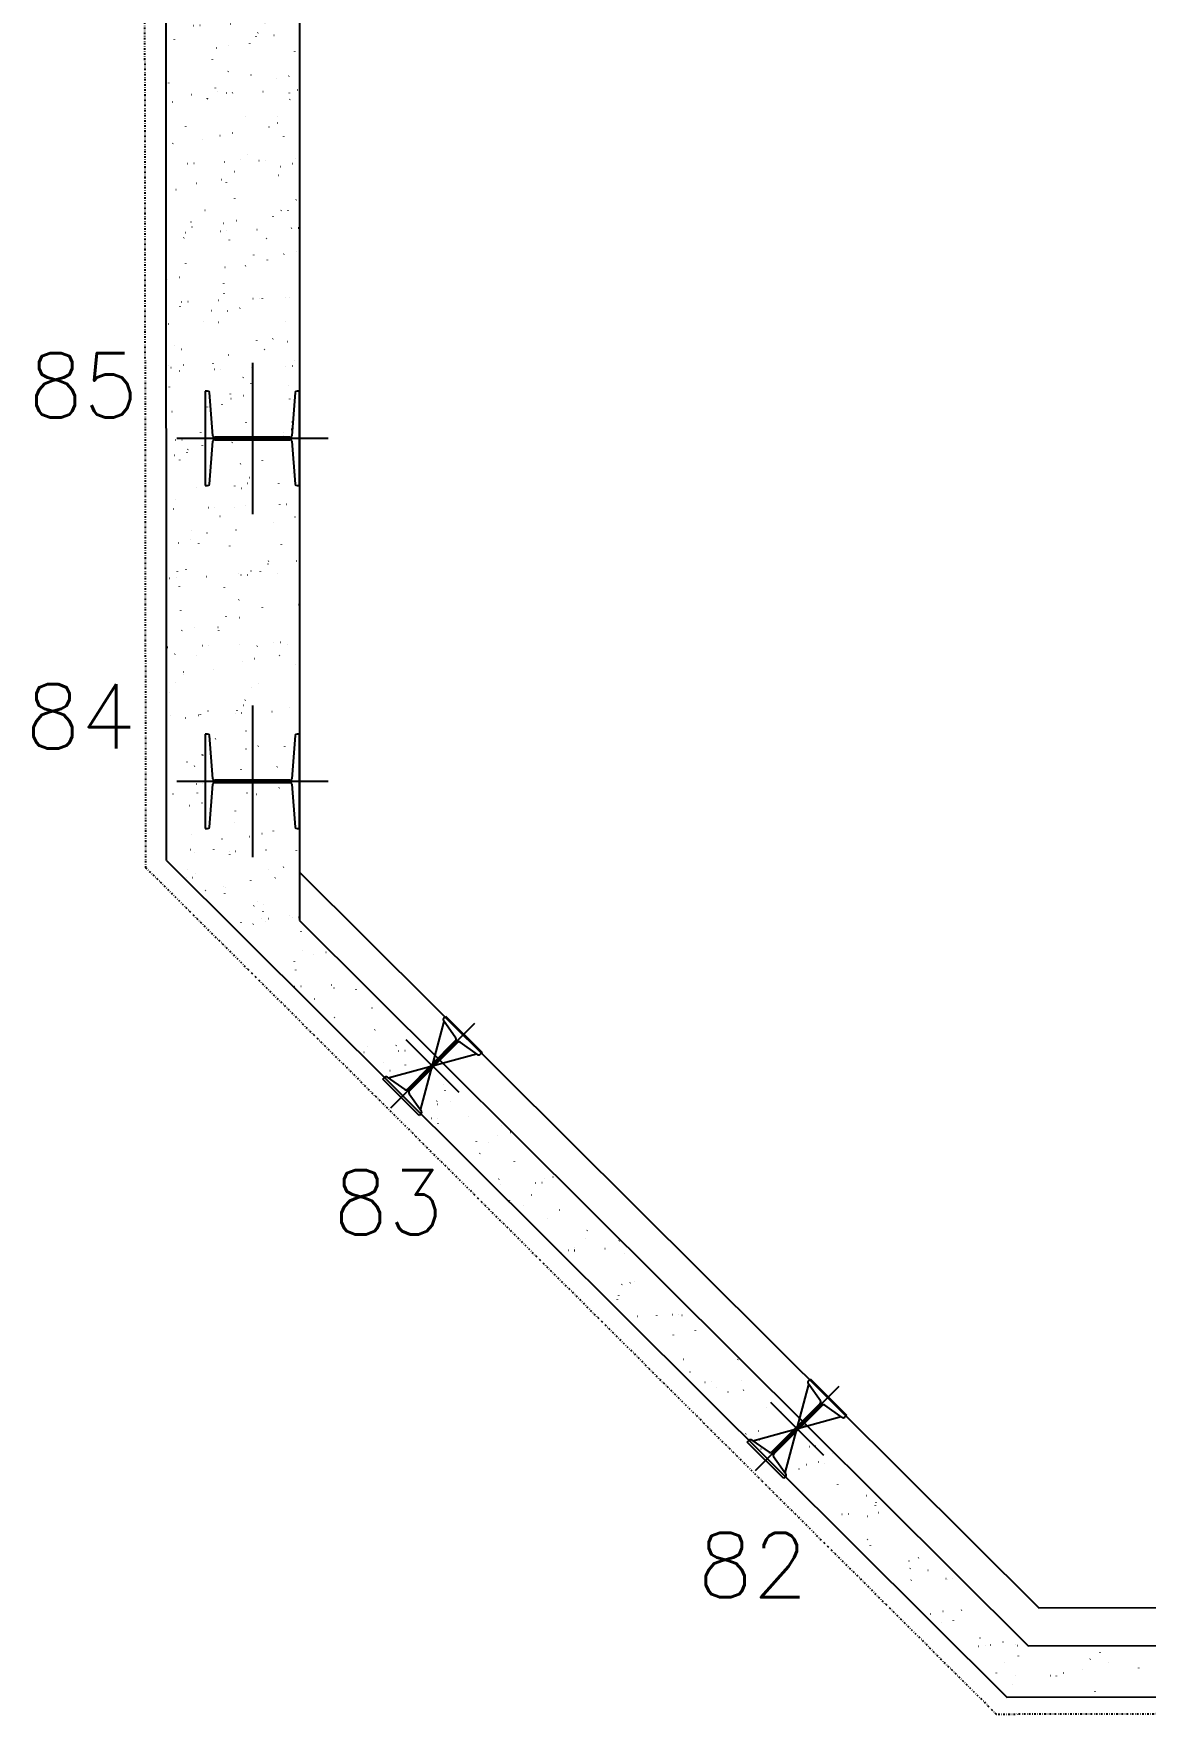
# Model space of a CAD drawing. Extents: x -40810 to 33675, y -2018 to 21213.
# Drawn here: x 23416.8 to 23741.1, y -351.4 to 138.6 of the extents above; entities that cross this region are included whole.
import ezdxf

# ---------------------------------------------------------------- set-up
doc = ezdxf.new("R2010")
doc.units = 0
doc.linetypes.add('ESTILO_TQS_0003', pattern=[1.5, 0.5, -0.4, 0.1, -0.5])
doc.layers.get('0').update_dxf_attribs({"color": 1, "lineweight": 9})
for name, color, linetype in [('19', 5, 'Continuous'), ('24', 5, 'ESTILO_TQS_0003'), ('49', 20, 'Continuous'), ('51', 6, 'Continuous'), ('52', 21, 'Continuous')]:
    doc.layers.add(name, color=color, linetype=linetype)
doc.styles.get("Standard").update_dxf_attribs({"font": 'romans.shx', "width": 0.8})

# ---------------------------------------------------------------- blocks, each defined once
blk = doc.blocks.new('_H9EFD498501-001')
for p, q in [((463.800573, 191.457321), (463.810363, 191.53168)), ((458.52946, 186.433261), (458.575117, 186.492763)), ((460.926458, 189.55709), (460.972115, 189.616592)), ((466.197815, 188.510539), (466.271038, 188.526772)), ((475.063887, 186.971285), (475.073677, 187.045643)), ((438.19396, 182.302233), (438.19396, 182.302233)), ((438.19396, 182.302233), (438.19396, 182.302233)), ((438.19396, 182.302233), (438.19396, 182.302233)), ((449.356709, 184.776955), (449.429931, 184.793188)), ((451.049261, 184.640886), (451.05905, 184.715244)), ((453.017819, 185.588604), (453.091041, 185.604837)), ((438.38323, 178.472229), (438.38323, 178.472229)), ((438.38323, 178.472229), (438.38323, 178.472229)), ((450.240946, 178.501127), (450.240946, 178.501127)), ((452.447045, 178.506504), (452.447045, 178.506504)), ((452.447045, 178.506504), (452.447045, 178.506504)), ((462.098663, 178.530026), (462.098663, 178.530026)), ((462.098663, 178.530026), (462.098663, 178.530026)), ((462.098663, 178.530026), (462.098663, 178.530026)), ((462.312575, 180.15485), (462.322364, 180.229208)), ((473.956379, 178.558925), (473.956379, 178.558925)), ((473.956379, 178.558925), (473.956379, 178.558925)), ((473.956379, 178.558925), (473.956379, 178.558925)), ((476.759756, 178.565757), (476.759756, 178.565757))]:
    blk.add_line(p, q)
blk = doc.blocks.new('_H9EFD498501-000')
for p, q in [((197.112982, 416.748949), (197.112982, 416.748949)), ((197.190709, 417.339344), (197.200499, 417.413702)), ((198.965009, 417.424696), (199.010666, 417.484197)), ((197.869192, 415.9966), (197.869192, 415.9966)), ((200.648124, 413.231859), (200.648124, 413.231859)), ((202.822831, 413.71398), (202.896053, 413.730213)), ((208.454023, 412.853307), (208.463813, 412.927666)), ((216.941945, 409.227005), (216.987602, 409.286507)), ((219.614548, 407.586508), (219.624337, 407.660867)), ((207.594078, 406.321372), (207.594078, 406.321372)), ((207.594078, 406.321372), (207.594078, 406.321372)), ((207.594078, 406.321372), (207.594078, 406.321372)), ((208.954797, 404.9676), (208.954797, 404.9676)), ((208.954797, 404.9676), (208.954797, 404.9676)), ((209.117901, 404.974721), (209.19283, 404.977993)), ((211.243783, 402.690302), (211.243783, 402.690302)), ((211.243783, 402.690302), (211.243783, 402.690302)), ((211.243783, 402.690302), (211.243783, 402.690302)), ((211.630745, 402.305316), (211.630745, 402.305316)), ((211.630745, 402.305316), (211.630745, 402.305316)), ((211.630745, 402.305316), (211.630745, 402.305316)), ((213.198062, 404.347882), (213.243719, 404.407384)), ((216.724825, 403.90542), (216.798047, 403.921653)), ((219.233264, 405.416368), (219.308193, 405.419639)), ((220.385935, 404.717068), (220.459157, 404.733301)), ((221.10648, 405.498154), (221.181409, 405.501425)), ((230.701651, 401.762022), (230.711441, 401.83638)), ((218.075173, 395.893794), (218.075173, 395.893794)), ((218.075173, 395.893794), (218.075173, 395.893794)), ((221.839443, 392.148745), (221.839443, 392.148745)), ((221.839443, 392.148745), (221.839443, 392.148745)), ((221.839443, 392.148745), (221.839443, 392.148745)), ((228.778, 393.026363), (228.823657, 393.085864)), ((231.174998, 396.150192), (231.220655, 396.209693)), ((234.287928, 394.908508), (234.36115, 394.924741)), ((237.949038, 395.720157), (238.02226, 395.73639)), ((225.392298, 388.614031), (225.392298, 388.614031)), ((225.392298, 388.614031), (225.392298, 388.614031)), ((229.213653, 390.45955), (229.223442, 390.533909)), ((228.312596, 385.708645), (228.312596, 385.708645)), ((228.312596, 385.708645), (228.312596, 385.708645)), ((228.312596, 385.708645), (228.312596, 385.708645)), ((228.556268, 385.466217), (228.556268, 385.466217)), ((228.556268, 385.466217), (228.556268, 385.466217)), ((228.556268, 385.466217), (228.556268, 385.466217)), ((228.775604, 385.72886), (228.850532, 385.732132)), ((230.648819, 385.810647), (230.723748, 385.813918)), ((239.490396, 386.196678), (239.565324, 386.19995)), ((240.374178, 385.192751), (240.383967, 385.26711)), ((246.754936, 384.828672), (246.800593, 384.888174)), ((232.435102, 381.607189), (232.435102, 381.607189)), ((232.435102, 381.607189), (232.435102, 381.607189)), ((234.643815, 382.096849), (234.717037, 382.113082)), ((251.461281, 379.368265), (251.471071, 379.442623)), ((239.037363, 375.03864), (239.037363, 375.03864)), ((239.037363, 375.03864), (239.037363, 375.03864)), ((239.153851, 374.922746), (239.153851, 374.922746)), ((240.499912, 376.676967), (240.545569, 376.736468)), ((252.206918, 373.099937), (252.280141, 373.11617)), ((243.030762, 371.065632), (243.030762, 371.065632)), ((243.030762, 371.065632), (243.030762, 371.065632)), ((249.973283, 368.065793), (249.983072, 368.140152)), ((258.476848, 368.479276), (258.522505, 368.538778)), ((247.670394, 366.44969), (247.670394, 366.44969)), ((247.670394, 366.44969), (247.670394, 366.44969)), ((249.032735, 366.509171), (249.107664, 366.512443)), ((249.518459, 364.611062), (249.518459, 364.611062)), ((249.518459, 364.611062), (249.518459, 364.611062)), ((249.518459, 364.611062), (249.518459, 364.611062)), ((254.732965, 363.600153), (254.778622, 363.659655)), ((259.148098, 366.950817), (259.223027, 366.954089)), ((261.021314, 367.032604), (261.096242, 367.035875)), ((261.133807, 362.798994), (261.143597, 362.873353)), ((269.770022, 364.103026), (269.843244, 364.119259)), ((252.915404, 361.231462), (252.915404, 361.231462)), ((252.915404, 361.231462), (252.915404, 361.231462)), ((252.915404, 361.231462), (252.915404, 361.231462)), ((253.626421, 360.524076), (253.626421, 360.524076)), ((256.590026, 361.181091), (256.663248, 361.197324)), ((259.999554, 354.183485), (259.999554, 354.183485)), ((259.999554, 354.183485), (259.999554, 354.183485)), ((272.220911, 356.974507), (272.2307, 357.048866)), ((272.709901, 355.402463), (272.755558, 355.461964)), ((264.22208, 349.982519), (264.22208, 349.982519)), ((264.22208, 349.982519), (264.22208, 349.982519)), ((264.22208, 349.982519), (264.22208, 349.982519)), ((270.312903, 352.278634), (270.35856, 352.338135)), ((270.49202, 351.372531), (270.565242, 351.388764)), ((274.15313, 352.18418), (274.226352, 352.200413)), ((266.676957, 347.540177), (266.676957, 347.540177)), ((266.676957, 347.540177), (266.676957, 347.540177)), ((267.028193, 347.190735), (267.028193, 347.190735)), ((267.028193, 347.190735), (267.028193, 347.190735)), ((267.028193, 347.190735), (267.028193, 347.190735)), ((268.690437, 347.26331), (268.765366, 347.266582)), ((270.480649, 343.755908), (270.480649, 343.755908)), ((270.480649, 343.755908), (270.480649, 343.755908)), ((270.480649, 343.755908), (270.480649, 343.755908)), ((270.563653, 347.345097), (270.638582, 347.348368)), ((270.732912, 345.672036), (270.742702, 345.746394)), ((279.40523, 347.731128), (279.480158, 347.7344)), ((289.024918, 345.038917), (289.070575, 345.098419)), ((291.716234, 343.187269), (291.789456, 343.203502)), ((274.81774, 339.440963), (274.81774, 339.440963)), ((274.81774, 339.440963), (274.81774, 339.440963)), ((274.81774, 339.440963), (274.81774, 339.440963)), ((281.893437, 340.405237), (281.903226, 340.479595)), ((285.281036, 340.159794), (285.326693, 340.219296)), ((288.055123, 342.37562), (288.128346, 342.391853)), ((280.43851, 333.848893), (280.43851, 333.848893)), ((280.43851, 333.848893), (280.43851, 333.848893)), ((280.961744, 333.32833), (280.961744, 333.32833)), ((280.961744, 333.32833), (280.961744, 333.32833)), ((282.884037, 337.035966), (282.929695, 337.095467)), ((292.98054, 334.58075), (292.99033, 334.655109)), ((285.413399, 328.899406), (285.413399, 328.899406)), ((285.413399, 328.899406), (285.413399, 328.899406)), ((288.41101, 329.563961), (288.484232, 329.580194)), ((299.062932, 328.485267), (299.137861, 328.488539)), ((300.936148, 328.567054), (301.011076, 328.570325)), ((301.596053, 329.796249), (301.64171, 329.855751)), ((304.243854, 330.094714), (304.253644, 330.169073)), ((286.385992, 327.93178), (286.385992, 327.93178)), ((286.385992, 327.93178), (286.385992, 327.93178)), ((288.947569, 328.043621), (289.022497, 328.046893)), ((297.85217, 324.917126), (297.897827, 324.976628)), ((291.44284, 322.900753), (291.44284, 322.900753)), ((291.44284, 322.900753), (291.44284, 322.900753)), ((291.44284, 322.900753), (291.44284, 322.900753)), ((291.492542, 323.278279), (291.502331, 323.352637)), ((294.200063, 320.157608), (294.200063, 320.157608)), ((294.200063, 320.157608), (294.200063, 320.157608)), ((295.455172, 321.793297), (295.500829, 321.852799)), ((305.974114, 320.567049), (306.047336, 320.583282)), ((296.009059, 318.35785), (296.009059, 318.35785)), ((296.009059, 318.35785), (296.009059, 318.35785)), ((302.653067, 318.01148), (302.662856, 318.085838)), ((314.167187, 314.553581), (314.212844, 314.613082)), ((301.923935, 312.473176), (301.923935, 312.473176)), ((301.923935, 312.473176), (301.923935, 312.473176)), ((308.605271, 308.79776), (308.6802, 308.801032)), ((310.423304, 309.674458), (310.468962, 309.733959)), ((310.478487, 308.879547), (310.553415, 308.882818)), ((313.74017, 312.186993), (313.74996, 312.261352)), ((319.320063, 309.265578), (319.394992, 309.26885)), ((323.537217, 311.570138), (323.61044, 311.586371)), ((305.74379, 308.672825), (305.74379, 308.672825)), ((305.74379, 308.672825), (305.74379, 308.672825)), ((305.74379, 308.672825), (305.74379, 308.672825)), ((306.604718, 307.816293), (306.604718, 307.816293)), ((306.604718, 307.816293), (306.604718, 307.816293)), ((306.604718, 307.816293), (306.604718, 307.816293)), ((306.696111, 307.836555), (306.769334, 307.852788)), ((307.961616, 306.466324), (307.961616, 306.466324)), ((307.961616, 306.466324), (307.961616, 306.466324)), ((308.026306, 306.550629), (308.071963, 306.610131)), ((310.357221, 308.648203), (310.430444, 308.664436)), ((325.003484, 307.700957), (325.013274, 307.775315)), ((312.40503, 302.045599), (312.40503, 302.045599)), ((326.738322, 299.310913), (326.783979, 299.370414)), ((327.920325, 299.651292), (327.993547, 299.667525)), ((317.200378, 297.274737), (317.200378, 297.274737)), ((317.200378, 297.274737), (317.200378, 297.274737)), ((317.200378, 297.274737), (317.200378, 297.274737)), ((322.994439, 294.43179), (323.040096, 294.491291)), ((323.412696, 295.617723), (323.422486, 295.692081)), ((324.259215, 298.839643), (324.332437, 298.855876)), ((321.723169, 292.775039), (321.723169, 292.775039)), ((321.723169, 292.775039), (321.723169, 292.775039)), ((321.723169, 292.775039), (321.723169, 292.775039)), ((322.886125, 291.618021), (322.886125, 291.618021)), ((322.886125, 291.618021), (322.886125, 291.618021)), ((325.101589, 289.41387), (325.101589, 289.41387)), ((325.101589, 289.41387), (325.101589, 289.41387)), ((328.862403, 289.578071), (328.937331, 289.581342)), ((334.4998, 289.793236), (334.509589, 289.867595)), ((338.977766, 290.019717), (339.052695, 290.022989)), ((340.850981, 290.101504), (340.92591, 290.104775)), ((341.822319, 289.842732), (341.895541, 289.858965)), ((327.796037, 286.73318), (327.796037, 286.73318)), ((327.796037, 286.73318), (327.796037, 286.73318)), ((327.796037, 286.73318), (327.796037, 286.73318)), ((345.763114, 285.3072), (345.772903, 285.381558)), ((333.367221, 281.190444), (333.367221, 281.190444)), ((339.309456, 284.068244), (339.355113, 284.127746)), ((335.484722, 279.083754), (335.484722, 279.083754)), ((335.484722, 279.083754), (335.484722, 279.083754)), ((335.484722, 279.083754), (335.484722, 279.083754)), ((335.565573, 279.189121), (335.61123, 279.248623)), ((338.391697, 276.191624), (338.391697, 276.191624)), ((338.391697, 276.191624), (338.391697, 276.191624)), ((342.178205, 277.031072), (342.251428, 277.047305)), ((358.135614, 276.977282), (358.181271, 277.036783)), ((343.848316, 270.762867), (343.848316, 270.762867)), ((343.848316, 270.762867), (343.848316, 270.762867)), ((344.172326, 273.223966), (344.182115, 273.298324)), ((344.459387, 270.154915), (344.459387, 270.154915)), ((344.459387, 270.154915), (344.459387, 270.154915)), ((344.459387, 270.154915), (344.459387, 270.154915)), ((348.520105, 270.33221), (348.595034, 270.335482)), ((350.393321, 270.413997), (350.468249, 270.417268)), ((359.234897, 270.800028), (359.309826, 270.8033)), ((348.987356, 265.650067), (348.987356, 265.650067)), ((348.987356, 265.650067), (348.987356, 265.650067)), ((349.246275, 265.39247), (349.246275, 265.39247)), ((351.880591, 268.825576), (351.926248, 268.885078)), ((355.259429, 267.399479), (355.269219, 267.473837)), ((359.741309, 268.034161), (359.814531, 268.050394)), ((354.329411, 260.335289), (354.329411, 260.335289)), ((366.522743, 262.913443), (366.532533, 262.987801)), ((370.706749, 261.734614), (370.752406, 261.794115)), ((359.583016, 255.108511), (359.583016, 255.108511)), ((359.583016, 255.108511), (359.583016, 255.108511)), ((359.583016, 255.108511), (359.583016, 255.108511)), ((360.463307, 255.303666), (360.536529, 255.319899)), ((364.124417, 256.115315), (364.197639, 256.131548)), ((377.683268, 257.646644), (377.693058, 257.721002)), ((363.007828, 251.701185), (363.007828, 251.701185)), ((363.817186, 250.89596), (363.817186, 250.89596)), ((363.817186, 250.89596), (363.817186, 250.89596)), ((364.451725, 253.582908), (364.497382, 253.642409)), ((364.931955, 250.830209), (364.941745, 250.904567)), ((368.777236, 251.112521), (368.852165, 251.115792)), ((378.8926, 251.554167), (378.967528, 251.557439)), ((380.765815, 251.635954), (380.840744, 251.639225)), ((364.810507, 249.907712), (364.810507, 249.907712)), ((364.810507, 249.907712), (364.810507, 249.907712)), ((376.019059, 245.005722), (376.028849, 245.08008)), ((378.02641, 246.306755), (378.099632, 246.322988)), ((381.68752, 247.118404), (381.760743, 247.134637)), ((383.277883, 246.491945), (383.32354, 246.551447)), ((385.674881, 249.615774), (385.720538, 249.675276)), ((370.178675, 244.566954), (370.178675, 244.566954)), ((370.178675, 244.566954), (370.178675, 244.566954)), ((370.178675, 244.566954), (370.178675, 244.566954)), ((387.282373, 240.519686), (387.292163, 240.594044)), ((375.291602, 239.480135), (375.291602, 239.480135)), ((376.769381, 238.009901), (376.769381, 238.009901)), ((377.022859, 238.34024), (377.068517, 238.399741)), ((395.589514, 237.309844), (395.662736, 237.326077)), ((398.442898, 235.252887), (398.452687, 235.327245)), ((380.774335, 234.025397), (380.774335, 234.025397)), ((380.774335, 234.025397), (380.774335, 234.025397)), ((380.774335, 234.025397), (380.774335, 234.025397)), ((383.174985, 231.637006), (383.174985, 231.637006)), ((383.174985, 231.637006), (383.174985, 231.637006)), ((383.174985, 231.637006), (383.174985, 231.637006)), ((388.434939, 231.86666), (388.509868, 231.869932)), ((390.308154, 231.948446), (390.383083, 231.951718)), ((395.849018, 231.249277), (395.894675, 231.308779)), ((398.246016, 234.373106), (398.291673, 234.432607)), ((399.149731, 232.334478), (399.22466, 232.337749)), ((385.772697, 229.052557), (385.772697, 229.052557)), ((385.772697, 229.052557), (385.772697, 229.052557)), ((385.772697, 229.052557), (385.772697, 229.052557)), ((390.530934, 224.318616), (390.530934, 224.318616)), ((390.530934, 224.318616), (390.530934, 224.318616)), ((391.369994, 223.483841), (391.369994, 223.483841)), ((391.369994, 223.483841), (391.369994, 223.483841)), ((395.945401, 224.498184), (396.018623, 224.514417)), ((396.778689, 222.611965), (396.788478, 222.686323)), ((396.253792, 218.62498), (396.253792, 218.62498)), ((408.042003, 218.125929), (408.051792, 218.200287)), ((408.420152, 216.006609), (408.465809, 216.06611)), ((410.81715, 219.130438), (410.862807, 219.189939)), ((401.965654, 212.942284), (401.965654, 212.942284)), ((401.965654, 212.942284), (401.965654, 212.942284)), ((402.532783, 212.378051), (402.532783, 212.378051)), ((402.532783, 212.378051), (402.532783, 212.378051)), ((408.69207, 212.646971), (408.766999, 212.650242)), ((413.508504, 215.501273), (413.581726, 215.517506)), ((418.807434, 213.088617), (418.882362, 213.091889)), ((419.202527, 212.85913), (419.212317, 212.933488)), ((420.680649, 213.170404), (420.755578, 213.173675)), ((404.292487, 210.627332), (404.292487, 210.627332)), ((404.292487, 210.627332), (404.292487, 210.627332)), ((406.734888, 208.197403), (406.734888, 208.197403)), ((406.734888, 208.197403), (406.734888, 208.197403)), ((406.734888, 208.197403), (406.734888, 208.197403)), ((427.132167, 208.766892), (427.177824, 208.826394)), ((412.561313, 202.400728), (412.561313, 202.400728)), ((412.561313, 202.400728), (412.561313, 202.400728)), ((412.561313, 202.400728), (412.561313, 202.400728)), ((414.230502, 202.770778), (414.303724, 202.787011)), ((417.891612, 203.582427), (417.964834, 203.59866)), ((423.388285, 203.887769), (423.433942, 203.947271)), ((417.215983, 197.769825), (417.215983, 197.769825)), ((417.538318, 200.218208), (417.548108, 200.292566)), ((418.05404, 196.936047), (418.05404, 196.936047)), ((418.05404, 196.936047), (418.05404, 196.936047)), ((420.991286, 200.763941), (421.036944, 200.823442)), ((421.890582, 193.119096), (421.890582, 193.119096)), ((421.890582, 193.119096), (421.890582, 193.119096)), ((421.890582, 193.119096), (421.890582, 193.119096)), ((423.156972, 191.859171), (423.156972, 191.859171)), ((423.156972, 191.859171), (423.156972, 191.859171)), ((423.156972, 191.859171), (423.156972, 191.859171)), ((428.349773, 193.40111), (428.424701, 193.404381)), ((428.801632, 195.732172), (428.811422, 195.80653)), ((430.222988, 193.482896), (430.297917, 193.486168)), ((431.793606, 193.773867), (431.866828, 193.7901)), ((435.454716, 194.585515), (435.527938, 194.601748)), ((439.064565, 193.868928), (439.139493, 193.872199)), ((439.703302, 193.524224), (439.748959, 193.583726)), ((427.697078, 187.342248), (427.697078, 187.342248)), ((427.697078, 187.342248), (427.697078, 187.342248)), ((427.697078, 187.342248), (427.697078, 187.342248)), ((435.959419, 188.645101), (436.005076, 188.704603)), ((439.962157, 190.465373), (439.971947, 190.539731)), ((431.815593, 183.244762), (431.815593, 183.244762)), ((431.815593, 183.244762), (431.815593, 183.244762)), ((433.562421, 185.521272), (433.608078, 185.580774)), ((439.213957, 184.782232), (439.213957, 184.782232)), ((439.213957, 184.782232), (439.213957, 184.782232)), ((433.752632, 181.317615), (433.752632, 181.317615)), ((433.752632, 181.317615), (433.752632, 181.317615)), ((433.752632, 181.317615), (433.752632, 181.317615))]:
    blk.add_line(p, q)
blk = doc.blocks.new('_H9EFD498501-008')
for p, q in [((210.621448, 686.498253), (210.696377, 686.501525)), ((212.494664, 686.580039), (212.569592, 686.583311)), ((221.33624, 686.966071), (221.411169, 686.969342)), ((191.437375, 685.660658), (191.437375, 685.660658)), ((191.437375, 681.891596), (191.437375, 681.891596)), ((191.437375, 681.891596), (191.437375, 681.891596)), ((191.437375, 681.891596), (191.437375, 681.891596)), ((191.664508, 685.670575), (191.739437, 685.673847)), ((196.880736, 685.103059), (196.890525, 685.177417)), ((200.506085, 686.056607), (200.581014, 686.059878)), ((204.868099, 684.869116), (204.941321, 684.885349)), ((208.529209, 685.680765), (208.602431, 685.696997)), ((210.1554, 685.013815), (210.201057, 685.073316)), ((203.900377, 676.862109), (203.946034, 676.921611)), ((208.14405, 680.617023), (208.153839, 680.691381)), ((226.092313, 676.683853), (226.165535, 676.700086)), ((228.132336, 676.816124), (228.177993, 676.875626)), ((195.392737, 673.800587), (195.402526, 673.874946)), ((200.156494, 671.982986), (200.202151, 672.042488)), ((205.223985, 672.057456), (205.297208, 672.073689)), ((219.304574, 675.350224), (219.314364, 675.424582)), ((222.431203, 675.872205), (222.504425, 675.888438)), ((191.437375, 669.001039), (191.437375, 669.001039)), ((192.043989, 669.135522), (192.117211, 669.151755)), ((197.759496, 668.859157), (197.805153, 668.918659)), ((206.553262, 668.533789), (206.563051, 668.608147)), ((220.163787, 666.810746), (220.238716, 666.814017)), ((221.877313, 668.664419), (221.92297, 668.72392)), ((222.037003, 666.892532), (222.111932, 666.895804)), ((191.437375, 665.556524), (191.437375, 665.556524)), ((191.437375, 665.556524), (191.437375, 665.556524)), ((191.437375, 665.556524), (191.437375, 665.556524)), ((193.801949, 661.717353), (193.811738, 661.791712)), ((199.333632, 665.901282), (199.408561, 665.904553)), ((201.206847, 665.983068), (201.281776, 665.98634)), ((210.048424, 666.3691), (210.123353, 666.372371)), ((217.640365, 662.709302), (217.650155, 662.78366)), ((218.13343, 663.785296), (218.179087, 663.844797)), ((222.787089, 663.060545), (222.860311, 663.076778)), ((191.437375, 660.62001), (191.437375, 660.62001)), ((191.504472, 660.707452), (191.550129, 660.766953)), ((205.945983, 659.326962), (206.019205, 659.343195)), ((209.607093, 660.13861), (209.680315, 660.154843)), ((215.736432, 660.661467), (215.782089, 660.720968)), ((228.903679, 658.223266), (228.913469, 658.297624)), ((191.437375, 656.110481), (191.437375, 656.110481)), ((191.437375, 656.110481), (191.437375, 656.110481)), ((191.437375, 656.110481), (191.437375, 656.110481)), ((204.889053, 655.892867), (204.898842, 655.967225)), ((209.481408, 652.509761), (209.527065, 652.569263)), ((192.13774, 649.076431), (192.147529, 649.15079)), ((205.737525, 647.630638), (205.783182, 647.69014)), ((216.152367, 651.40683), (216.162156, 651.481189)), ((223.509087, 650.33005), (223.582309, 650.346283)), ((227.170197, 651.141699), (227.243419, 651.157932)), ((229.706127, 647.123239), (229.781055, 647.12651)), ((191.437375, 645.452389), (191.437375, 645.452389)), ((191.437375, 645.452389), (191.437375, 645.452389)), ((191.437375, 643.756634), (191.437375, 643.756634)), ((191.437375, 643.219923), (191.437375, 643.219923)), ((193.121873, 643.593367), (193.195096, 643.6096)), ((198.760608, 645.772128), (198.835537, 645.7754)), ((203.340527, 644.50681), (203.386184, 644.566311)), ((203.401054, 644.590395), (203.410843, 644.664753)), ((206.30187, 646.515302), (206.375092, 646.531535)), ((208.875971, 646.213775), (208.9509, 646.217046)), ((210.749187, 646.295561), (210.824115, 646.298832)), ((219.590763, 646.681592), (219.665692, 646.684864)), ((227.312891, 646.140031), (227.322681, 646.21439)), ((227.458344, 644.312071), (227.504001, 644.371572)), ((214.561579, 639.323596), (214.571368, 639.397954)), ((223.714461, 639.432948), (223.760118, 639.492449)), ((223.864973, 637.518391), (223.938195, 637.534624)), ((197.085503, 636.355104), (197.13116, 636.414605)), ((201.810266, 632.507161), (201.820056, 632.581519)), ((207.023867, 633.784808), (207.097089, 633.801041)), ((210.684977, 634.596456), (210.758199, 634.612689)), ((221.317463, 636.309119), (221.36312, 636.36862)), ((225.648682, 633.499109), (225.658472, 633.573468)), ((191.437375, 630.329366), (191.437375, 630.329366)), ((191.437375, 630.329366), (191.437375, 630.329366)), ((191.437375, 630.329366), (191.437375, 630.329366)), ((191.437375, 628.99432), (191.437375, 628.99432)), ((191.437375, 628.99432), (191.437375, 628.99432)), ((191.437375, 628.99432), (191.437375, 628.99432)), ((193.341621, 631.475981), (193.387278, 631.535482)), ((215.062439, 628.157413), (215.108096, 628.216915)), ((191.437375, 625.348254), (191.437375, 625.348254)), ((191.437375, 625.348254), (191.437375, 625.348254)), ((191.437375, 625.348254), (191.437375, 625.348254)), ((197.588155, 625.616803), (197.663084, 625.620075)), ((199.46137, 625.69859), (199.536299, 625.701861)), ((208.302947, 626.084621), (208.377876, 626.087893)), ((211.318557, 623.27829), (211.364214, 623.337792)), ((212.89737, 626.682674), (212.907159, 626.757033)), ((218.41831, 626.526267), (218.493239, 626.529539)), ((220.291526, 626.608054), (220.366454, 626.611325)), ((224.586971, 624.787896), (224.660193, 624.804129)), ((228.248081, 625.599545), (228.321303, 625.615778)), ((229.133103, 626.994085), (229.208031, 626.997357)), ((194.199758, 618.051213), (194.27298, 618.067446)), ((200.146057, 619.866239), (200.155847, 619.940597)), ((207.379754, 620.973148), (207.452976, 620.989381)), ((208.921558, 620.154462), (208.967216, 620.213963)), ((224.160684, 622.196638), (224.170473, 622.270996)), ((191.437375, 617.438808), (191.437375, 617.438808)), ((211.409371, 615.380203), (211.419161, 615.454561)), ((229.295492, 615.0806), (229.34115, 615.140101)), ((198.658059, 608.563767), (198.667848, 608.638126)), ((202.666535, 612.002756), (202.712192, 612.062257)), ((208.101751, 608.242653), (208.174973, 608.258886)), ((211.762861, 609.054302), (211.836083, 609.070535)), ((222.569896, 610.113404), (222.579685, 610.187762)), ((224.942857, 611.976237), (225.01608, 611.99247)), ((226.898494, 611.956771), (226.944151, 612.016272)), ((191.437375, 605.24412), (191.437375, 605.24412)), ((191.437375, 605.24412), (191.437375, 605.24412)), ((191.437375, 604.54825), (191.437375, 604.54825)), ((191.437375, 604.54825), (191.437375, 604.54825)), ((191.437375, 604.54825), (191.437375, 604.54825)), ((196.525654, 603.999804), (196.571311, 604.059306)), ((197.015131, 605.48765), (197.09006, 605.490921)), ((198.922652, 607.123633), (198.968309, 607.183134)), ((207.130494, 605.929296), (207.205423, 605.932567)), ((209.00371, 606.011082), (209.078638, 606.014354)), ((209.818583, 603.296968), (209.828373, 603.371327)), ((217.845286, 606.397114), (217.920215, 606.400385)), ((220.643471, 603.805065), (220.689128, 603.864567)), ((227.96065, 606.83876), (228.035578, 606.842032)), ((229.833865, 606.920547), (229.908794, 606.923818)), ((216.899588, 598.925942), (216.945245, 598.985444)), ((225.664855, 599.245742), (225.738077, 599.261975)), ((229.325965, 600.057391), (229.399187, 600.073624)), ((191.437375, 597.368631), (191.437375, 597.368631)), ((191.437375, 597.368631), (191.437375, 597.368631)), ((197.067271, 596.480533), (197.07706, 596.554892)), ((208.457638, 595.430994), (208.53086, 595.447227)), ((214.50259, 595.802114), (214.548247, 595.861615)), ((220.905687, 597.472482), (220.915476, 597.54684)), ((191.437375, 591.657692), (191.437375, 591.657692)), ((191.437375, 591.657692), (191.437375, 591.657692)), ((191.437375, 591.657692), (191.437375, 591.657692)), ((191.616532, 591.69741), (191.689754, 591.713643)), ((195.277642, 592.509059), (195.350864, 592.525292)), ((208.154374, 590.656047), (208.164164, 590.730405)), ((191.437375, 585.139985), (191.437375, 585.139985)), ((191.437375, 585.139985), (191.437375, 585.139985)), ((191.437375, 585.139985), (191.437375, 585.139985)), ((195.403062, 583.839611), (195.412851, 583.91397)), ((195.842678, 585.332325), (195.917607, 585.335596)), ((197.715893, 585.414111), (197.790822, 585.417382)), ((206.55747, 585.800143), (206.632399, 585.803414)), ((208.247566, 587.650408), (208.293223, 587.709909)), ((212.840745, 583.512148), (212.913968, 583.528381)), ((216.672833, 586.241789), (216.747762, 586.24506)), ((218.546049, 586.323575), (218.620977, 586.326847)), ((219.417688, 586.17001), (219.427478, 586.244369)), ((226.020742, 586.434082), (226.093964, 586.450315)), ((227.387626, 586.709607), (227.462554, 586.712878)), ((191.437375, 578.767135), (191.437375, 578.767135)), ((191.437375, 578.767135), (191.437375, 578.767135)), ((191.972418, 578.885751), (192.045641, 578.901984)), ((202.106685, 579.647456), (202.152342, 579.706958)), ((204.503683, 582.771285), (204.54934, 582.830786)), ((206.666376, 579.353575), (206.676165, 579.427933)), ((209.179635, 582.700499), (209.252858, 582.716732)), ((226.224502, 579.452717), (226.270159, 579.512219)), ((217.8269, 574.086776), (217.83669, 574.161134)), ((222.480619, 574.573594), (222.526276, 574.633096)), ((226.742739, 573.703588), (226.815961, 573.719821)), ((193.915063, 572.53714), (193.924852, 572.611498)), ((195.851661, 571.495751), (195.897319, 571.555252)), ((209.535522, 569.88884), (209.608744, 569.905073)), ((220.083621, 571.449766), (220.129278, 571.509267)), ((191.437375, 565.876577), (191.437375, 565.876577)), ((191.437375, 565.876577), (191.437375, 565.876577)), ((191.437375, 565.876577), (191.437375, 565.876577)), ((191.437375, 565.742941), (191.437375, 565.742941)), ((191.437375, 565.742941), (191.437375, 565.742941)), ((191.437375, 565.742941), (191.437375, 565.742941)), ((191.437375, 565.03585), (191.437375, 565.03585)), ((191.437375, 565.03585), (191.437375, 565.03585)), ((192.107779, 566.616628), (192.153436, 566.676129)), ((192.694416, 566.155256), (192.767638, 566.171489)), ((195.269654, 565.203171), (195.344583, 565.206443)), ((196.355526, 566.966905), (196.428748, 566.983138)), ((205.075588, 567.270341), (205.085377, 567.344699)), ((205.385017, 565.644817), (205.459946, 565.648089)), ((207.258233, 565.726604), (207.333161, 565.729875)), ((216.099809, 566.112635), (216.174738, 566.115907)), ((226.215173, 566.554282), (226.290101, 566.557553)), ((228.088388, 566.636068), (228.163317, 566.63934)), ((228.914004, 568.262289), (228.923793, 568.336648)), ((192.324275, 560.453906), (192.334065, 560.528264)), ((213.828597, 563.29806), (213.874254, 563.357562)), ((216.162691, 561.445854), (216.172481, 561.520212)), ((227.098626, 560.891928), (227.171848, 560.908161)), ((203.411379, 554.629419), (203.421168, 554.703777)), ((207.687716, 555.295108), (207.733374, 555.35461)), ((210.084715, 558.418937), (210.130372, 558.478438)), ((210.25752, 557.158345), (210.330742, 557.174578)), ((213.91863, 557.969993), (213.991852, 557.986226)), ((227.426005, 556.959818), (227.435795, 557.034176)), ((191.437375, 553.717234), (191.437375, 553.717234)), ((191.437375, 553.717234), (191.437375, 553.717234)), ((191.437375, 552.986019), (191.437375, 552.986019)), ((191.437375, 552.986019), (191.437375, 552.986019)), ((193.050302, 553.343597), (193.123525, 553.35983)), ((214.674693, 550.143383), (214.684482, 550.217741)), ((228.061651, 550.221246), (228.107308, 550.280748)), ((191.437375, 544.931716), (191.437375, 544.931716)), ((191.437375, 544.931716), (191.437375, 544.931716)), ((191.437375, 544.931716), (191.437375, 544.931716)), ((194.097201, 545.047846), (194.17213, 545.051118)), ((195.970416, 545.129632), (196.045345, 545.132904)), ((201.432693, 547.143403), (201.47835, 547.202904)), ((204.811993, 545.515664), (204.886922, 545.518935)), ((210.613406, 544.346685), (210.686628, 544.362918)), ((214.927356, 545.95731), (215.002285, 545.960582)), ((216.800572, 546.039097), (216.8755, 546.042368)), ((225.642149, 546.425128), (225.717077, 546.4284)), ((225.664652, 547.097418), (225.710309, 547.156919)), ((225.835217, 544.876584), (225.845007, 544.950942)), ((227.820623, 548.161434), (227.893845, 548.177667)), ((191.437375, 540.095462), (191.437375, 540.095462)), ((191.437375, 540.095462), (191.437375, 540.095462)), ((191.437375, 540.095462), (191.437375, 540.095462)), ((193.7723, 540.613102), (193.845522, 540.629335)), ((195.291812, 539.140451), (195.337469, 539.199952)), ((197.43341, 541.424751), (197.506632, 541.440984)), ((197.68881, 542.26428), (197.734467, 542.323781)), ((201.92338, 543.326947), (201.93317, 543.401306)), ((213.083905, 538.060148), (213.093694, 538.134507)), ((219.409629, 538.945712), (219.455286, 539.005214)), ((228.17651, 535.349774), (228.249732, 535.366007)), ((191.437375, 534.117251), (191.437375, 534.117251)), ((191.437375, 534.117251), (191.437375, 534.117251)), ((200.332592, 531.243713), (200.342382, 531.318072)), ((211.335404, 531.616191), (211.408626, 531.632424)), ((213.268748, 530.94276), (213.314405, 531.002262)), ((214.996514, 532.427839), (215.069736, 532.444072)), ((215.665746, 534.066589), (215.711403, 534.126091)), ((224.171008, 532.235662), (224.180798, 532.31002)), ((191.437375, 527.204904), (191.437375, 527.204904)), ((191.437375, 527.204904), (191.437375, 527.204904)), ((191.437375, 524.827581), (191.437375, 524.827581)), ((191.437375, 524.827581), (191.437375, 524.827581)), ((193.524177, 524.918693), (193.599106, 524.921964)), ((194.128187, 527.801443), (194.201409, 527.817675)), ((203.63954, 525.360339), (203.714469, 525.36361)), ((205.512756, 525.442125), (205.587684, 525.445397)), ((211.419696, 525.419226), (211.429485, 525.493585)), ((214.354332, 525.828157), (214.429261, 525.831428)), ((224.469696, 526.269803), (224.544624, 526.273075)), ((226.342911, 526.35159), (226.41784, 526.354861)), ((207.013724, 522.791055), (207.059381, 522.850556)), ((222.68301, 520.93319), (222.692799, 521.007549)), ((228.898507, 522.619279), (228.97173, 522.635512)), ((194.850184, 515.070948), (194.923406, 515.087181)), ((198.511294, 515.882596), (198.584516, 515.898829)), ((198.668383, 518.602791), (198.678173, 518.67715)), ((200.872843, 514.788103), (200.9185, 514.847604)), ((203.269841, 517.911932), (203.315498, 517.971433)), ((211.69129, 518.804531), (211.764513, 518.820764)), ((224.99066, 514.593364), (225.036317, 514.652866)), ((191.437375, 514.314346), (191.437375, 514.314346)), ((191.437375, 514.314346), (191.437375, 514.314346)), ((191.437375, 514.314346), (191.437375, 514.314346)), ((209.931697, 514.116755), (209.941487, 514.191113)), ((221.246777, 509.714241), (221.292434, 509.773743)), ((229.254394, 509.80762), (229.327616, 509.823853)), ((192.351724, 504.763368), (192.426653, 504.766639)), ((194.224939, 504.845154), (194.299868, 504.848425)), ((194.61782, 506.636397), (194.663477, 506.695899)), ((197.180385, 507.30032), (197.190174, 507.374678)), ((203.066516, 505.231186), (203.141445, 505.234457)), ((212.413288, 506.074036), (212.48651, 506.090269)), ((213.181879, 505.672832), (213.256808, 505.676103)), ((215.055095, 505.754618), (215.130023, 505.75789)), ((216.074398, 506.885685), (216.14762, 506.901918)), ((218.849779, 506.590412), (218.895436, 506.649914)), ((221.092222, 508.849956), (221.102011, 508.924314)), ((223.896672, 506.14065), (223.9716, 506.143921)), ((191.437375, 504.723446), (191.437375, 504.723446)), ((191.437375, 504.723446), (191.437375, 504.723446)), ((191.437375, 504.723446), (191.437375, 504.723446)), ((191.437375, 502.491562), (191.437375, 502.491562)), ((191.437375, 501.423789), (191.437375, 501.423789)), ((191.437375, 501.423789), (191.437375, 501.423789)), ((195.206071, 502.259288), (195.279293, 502.275521)), ((208.340909, 502.033521), (208.350699, 502.107879)), ((195.589597, 495.217086), (195.599386, 495.291444)), ((212.594755, 498.438707), (212.640413, 498.498208)), ((219.428013, 496.209034), (219.437802, 496.283392)), ((229.976392, 497.077125), (230.049614, 497.093358)), ((199.589178, 490.340442), (199.662401, 490.356675)), ((206.453875, 490.435755), (206.499532, 490.495256)), ((208.850873, 493.559584), (208.89653, 493.619085)), ((212.769174, 493.262377), (212.842397, 493.27861)), ((191.437375, 488.533231), (191.437375, 488.533231)), ((191.437375, 488.533231), (191.437375, 488.533231)), ((191.437375, 488.533231), (191.437375, 488.533231)), ((195.928068, 489.528794), (196.001291, 489.545027)), ((203.767279, 485.157647), (203.842207, 485.160918)), ((206.6767, 489.392599), (206.68649, 489.466957)), ((212.608855, 485.543678), (212.683784, 485.54695)), ((222.724219, 485.985325), (222.799147, 485.988596)), ((224.597434, 486.067111), (224.672363, 486.070382)), ((226.827809, 485.361893), (226.873466, 485.421395)), ((191.437375, 484.619312), (191.437375, 484.619312)), ((191.437375, 484.619312), (191.437375, 484.619312)), ((191.7787, 484.634214), (191.853628, 484.637486)), ((193.925388, 482.576164), (193.935177, 482.650522)), ((200.198851, 482.284049), (200.244508, 482.343551)), ((201.894063, 485.07586), (201.968992, 485.079132)), ((213.491172, 480.531882), (213.564394, 480.548115)), ((217.152282, 481.343531), (217.225504, 481.359764)), ((217.940014, 484.906563), (217.949804, 484.980921)), ((224.43081, 482.238064), (224.476468, 482.297566)), ((191.437375, 475.642673), (191.437375, 475.642673)), ((191.437375, 475.642673), (191.437375, 475.642673)), ((196.283955, 476.717134), (196.357177, 476.733367)), ((196.454968, 477.404926), (196.500625, 477.464428)), ((205.188702, 478.090127), (205.198491, 478.164486)), ((229.100539, 479.639764), (229.110328, 479.714122)), ((191.437375, 470.865872), (191.437375, 470.865872)), ((191.437375, 470.865872), (191.437375, 470.865872)), ((192.437389, 471.273692), (192.447179, 471.34805)), ((194.05797, 474.281097), (194.103627, 474.340599)), ((216.349226, 472.823328), (216.359016, 472.897687)), ((218.175787, 474.086359), (218.221444, 474.14586)), ((203.597914, 466.006893), (203.607703, 466.081252)), ((212.034906, 466.083407), (212.080563, 466.142908)), ((213.847059, 467.720223), (213.920281, 467.736456)), ((214.431904, 469.207236), (214.477561, 469.266737)), ((222.151194, 465.856171), (222.226123, 465.859443)), ((227.43633, 466.998842), (227.446119, 467.0732)), ((191.437375, 464.515177), (191.437375, 464.515177)), ((191.437375, 463.677834), (191.437375, 463.677834)), ((191.437375, 463.677834), (191.437375, 463.677834)), ((191.437375, 463.677834), (191.437375, 463.677834)), ((191.437375, 462.752116), (191.437375, 462.752116)), ((191.437375, 462.752116), (191.437375, 462.752116)), ((191.437375, 462.752116), (191.437375, 462.752116)), ((192.479462, 464.560675), (192.554391, 464.563947)), ((197.005953, 463.986639), (197.079175, 464.002872)), ((200.667063, 464.798288), (200.740285, 464.814521)), ((201.321039, 464.946707), (201.395968, 464.949978)), ((211.436402, 465.388353), (211.511331, 465.391625)), ((213.309618, 465.47014), (213.384546, 465.473411)), ((205.779882, 457.931701), (205.825539, 457.991203)), ((214.685017, 460.182406), (214.694807, 460.256765)), ((218.230166, 455.801377), (218.303388, 455.81761)), ((225.948331, 455.69637), (225.958121, 455.770729)), ((230.011842, 457.885716), (230.057499, 457.945218)), ((197.361839, 451.17498), (197.435061, 451.191213)), ((201.933705, 453.365971), (201.943494, 453.44033)), ((202.035999, 453.052578), (202.081656, 453.11208)), ((214.569056, 454.989728), (214.642278, 455.005961)), ((191.437375, 449.861558), (191.437375, 449.861558)), ((191.437375, 449.861558), (191.437375, 449.861558)), ((199.639001, 449.92875), (199.684658, 449.988251)), ((213.197019, 448.879935), (213.206808, 448.954293)), ((223.756818, 449.734011), (223.802475, 449.793512)), ((191.437375, 444.411042), (191.437375, 444.411042)), ((191.437375, 444.411042), (191.437375, 444.411042)), ((191.437375, 444.411042), (191.437375, 444.411042)), ((193.383978, 441.777044), (193.429635, 441.836545)), ((200.148586, 444.791382), (200.223515, 444.794653)), ((200.445706, 442.0635), (200.455496, 442.137858)), ((202.021802, 444.873168), (202.09673, 444.87644)), ((210.863378, 445.2592), (210.938307, 445.262471)), ((214.924943, 442.178069), (214.998165, 442.194302)), ((217.615937, 441.731059), (217.661594, 441.79056)), ((220.012935, 444.854888), (220.058592, 444.914389)), ((220.978742, 445.700846), (221.05367, 445.704118)), ((222.851957, 445.782632), (222.926886, 445.785904)), ((224.357543, 443.613136), (224.367333, 443.687494)), ((191.437375, 439.240183), (191.437375, 439.240183)), ((191.437375, 436.971), (191.437375, 436.971)), ((191.437375, 436.971), (191.437375, 436.971)), ((191.437375, 436.971), (191.437375, 436.971)), ((198.083837, 438.444485), (198.157059, 438.460718)), ((201.744947, 439.256134), (201.818169, 439.272367)), ((211.606231, 436.796701), (211.61602, 436.871059)), ((211.360914, 433.579353), (211.406571, 433.638855)), ((198.854918, 429.980266), (198.864708, 430.054624)), ((207.617031, 428.70023), (207.662688, 428.759732)), ((215.64694, 429.447574), (215.720163, 429.463807)), ((219.30805, 430.259222), (219.381273, 430.275455)), ((222.693334, 430.972214), (222.703124, 431.046572)), ((191.437375, 424.306908), (191.437375, 424.306908)), ((191.437375, 424.306908), (191.437375, 424.306908)), ((191.437375, 424.080443), (191.437375, 424.080443)), ((191.437375, 424.080443), (191.437375, 424.080443)), ((198.439723, 425.632826), (198.512945, 425.649059)), ((199.575562, 424.662228), (199.650491, 424.6655)), ((205.220033, 425.576402), (205.26569, 425.635903)), ((209.690925, 425.103875), (209.765854, 425.107146)), ((209.942022, 424.155779), (209.951811, 424.230137)), ((211.564141, 425.185661), (211.639069, 425.188933)), ((220.405717, 425.571693), (220.480646, 425.574964)), ((229.337849, 425.381663), (229.383507, 425.441164)), ((197.497537, 419.669931), (197.497537, 419.669931)), ((197.497537, 419.669931), (197.497537, 419.669931)), ((199.869303, 418.603195), (199.869303, 418.603195)), ((199.869303, 418.603195), (199.869303, 418.603195)), ((216.002827, 416.635914), (216.076049, 416.652147)), ((221.205336, 419.669743), (221.215125, 419.744101)), ((223.196969, 417.378711), (223.242626, 417.438212)), ((225.593967, 420.50254), (225.639624, 420.562041)), ((208.125946, 414.889652), (208.125946, 414.889652)), ((208.125946, 414.889652), (208.125946, 414.889652)), ((208.688786, 414.636506), (208.688786, 414.636506)), ((217.910305, 410.488996), (217.910305, 410.488996)), ((217.910305, 410.488996), (217.910305, 410.488996)), ((219.880035, 409.603082), (219.880035, 409.603082)), ((219.880035, 409.603082), (219.880035, 409.603082)), ((219.880035, 409.603082), (219.880035, 409.603082)), ((227.323779, 406.255151), (227.323779, 406.255151)), ((227.323779, 406.255151), (227.323779, 406.255151)), ((228.307807, 405.812571), (228.307807, 405.812571)), ((228.307807, 405.812571), (228.307807, 405.812571)), ((229.948057, 405.884185), (230.022985, 405.887457))]:
    blk.add_line(p, q)

msp = doc.modelspace()

# ---------------------------------------------------------------- linework, layer by layer
at = {"layer": '24'}
for p, q in [((23449.571, -104.593), (23445.489, 3556.088)), ((23697.691, -351.446), (23449.571, -104.593)), ((27261.131, -342.823), (23697.691, -351.446))]:
    msp.add_line(p, q, dxfattribs=at)
at = {"layer": '49'}
for p, q in [((23455.566, -102.518), (23454.046, 2980.007)), ((23494.384, 162.193), (23494.384, -119.977)), ((23494.384, -105.872), (23710.036, -320.423))]:
    msp.add_line(p, q, dxfattribs=at)
at = {"layer": '49', "linetype": 'Continuous'}
for p, q in [((23455.566, -102.518), (23700.746, -346.446)), ((23494.384, -119.977), (23706.922, -331.431)), ((23710.036, -320.423), (24485.554, -318.533)), ((23706.922, -331.431), (24485.58, -329.533)), ((23700.746, -346.446), (24485.617, -344.533))]:
    msp.add_line(p, q, dxfattribs=at)
at = {"layer": '51'}
for p, q in [((23480.629, 42.661), (23480.629, -1.489)), ((23467.566, 34.36), (23466.874, 34.36)), ((23466.874, 34.36), (23466.874, 6.813)), ((23494.384, 34.36), (23493.693, 34.36)), ((23494.384, 6.813), (23494.384, 34.36)), ((23469.1, 21.372), (23468.124, 33.917)), ((23493.134, 33.917), (23492.158, 21.372)), ((23502.704, 20.586), (23458.554, 20.586)), ((23502.704, 20.586), (23458.554, 20.586)), ((23468.124, 7.256), (23469.1, 19.764)), ((23469.657, 20.207), (23491.6, 20.207)), ((23491.6, 20.929), (23469.658, 20.929)), ((23492.158, 19.764), (23493.134, 7.256)), ((23466.874, 6.813), (23467.566, 6.813)), ((23493.693, 6.813), (23494.384, 6.813)), ((23480.629, -57.339), (23480.629, -101.489)), ((23467.566, -65.64), (23466.874, -65.64)), ((23466.874, -65.64), (23466.874, -93.187)), ((23469.1, -78.628), (23468.124, -66.083)), ((23493.134, -66.083), (23492.158, -78.628)), ((23494.384, -65.64), (23493.693, -65.64)), ((23494.384, -93.187), (23494.384, -65.64)), ((23502.704, -79.414), (23458.554, -79.414)), ((23502.704, -79.414), (23458.554, -79.414)), ((23468.124, -92.744), (23469.1, -80.236)), ((23469.657, -79.793), (23491.6, -79.793)), ((23491.6, -79.071), (23469.658, -79.071)), ((23492.158, -80.236), (23493.134, -92.744)), ((23466.874, -93.187), (23467.566, -93.187)), ((23493.693, -93.187), (23494.384, -93.187)), ((23545.394, -150.057), (23520.922, -174.654)), ((23529.706, -175.245), (23536.61, -149.466)), ((23539.993, -154.242), (23536.391, -149.157)), ((23536.478, -148.384), (23537.01, -147.85)), ((23537.01, -147.85), (23547.644, -158.429)), ((23525.424, -154.661), (23540.891, -170.05)), ((23525.851, -169.142), (23539.907, -155.014)), ((23540.464, -155.569), (23526.409, -169.697)), ((23546.34, -159.055), (23541.236, -155.478)), ((23520.286, -165.874), (23546.03, -158.837)), ((23547.644, -158.429), (23547.112, -158.964)), ((23518.672, -166.282), (23519.204, -165.747)), ((23529.306, -176.861), (23518.672, -166.282)), ((23519.976, -165.656), (23525.08, -169.233)), ((23526.322, -170.469), (23529.925, -175.554)), ((23529.838, -176.327), (23529.306, -176.861)), ((23642.815, -254.179), (23643.347, -253.644)), ((23643.347, -253.644), (23653.981, -264.224)), ((23651.731, -255.851), (23627.259, -280.449)), ((23636.043, -281.039), (23642.947, -255.26)), ((23646.331, -260.036), (23642.728, -254.951)), ((23631.762, -260.456), (23647.229, -275.844)), ((23632.188, -274.937), (23646.244, -260.808)), ((23646.802, -261.364), (23632.746, -275.491)), ((23652.677, -264.849), (23647.573, -261.273)), ((23653.981, -264.224), (23653.449, -264.758)), ((23626.623, -271.668), (23652.367, -264.631)), ((23625.009, -272.076), (23625.541, -271.541)), ((23635.643, -282.655), (23625.009, -272.076)), ((23626.313, -271.45), (23631.417, -275.027)), ((23632.659, -276.263), (23636.262, -281.349)), ((23636.175, -282.121), (23635.643, -282.655))]:
    msp.add_line(p, q, dxfattribs=at)
for centre, radius, start, end in [((23467.566, 33.787), 0.573, 13.13877, 90), ((23493.693, 33.787), 0.573, 90, 166.86123), ((23469.658, 21.502), 0.573, 193.13877, 270), ((23469.658, 19.634), 0.573, 89.895, 166.86115), ((23491.6, 21.502), 0.573, 270, 346.86123), ((23491.6, 19.634), 0.573, 13.13877, 90), ((23467.566, 7.386), 0.573, 270, 346.86123), ((23493.693, 7.386), 0.573, 193.13877, 270), ((23467.566, -66.213), 0.573, 13.13877, 90), ((23493.693, -66.213), 0.573, 90, 166.86123), ((23469.658, -78.498), 0.573, 193.13877, 270), ((23469.658, -80.366), 0.573, 89.895, 166.86115), ((23491.6, -78.498), 0.573, 270, 346.86123), ((23491.6, -80.366), 0.573, 13.13877, 90), ((23467.566, -92.614), 0.573, 270, 346.86123), ((23493.693, -92.614), 0.573, 193.13877, 270), ((23536.921, -148.825), 0.625, 135.14665, 212.00788), ((23539.463, -154.573), 0.625, 315.14665, 32.00788), ((23540.908, -156.01), 0.625, 58.28543, 135.14665), ((23546.669, -158.523), 0.625, 238.28543, 315.14665), ((23519.647, -166.188), 0.625, 58.28543, 135.14665), ((23525.408, -168.701), 0.625, 238.28551, 315.25165), ((23526.852, -170.138), 0.625, 135.14665, 212.00788), ((23529.395, -175.886), 0.625, 315.14665, 32.00788), ((23643.258, -254.619), 0.625, 135.14665, 212.00788), ((23645.801, -260.368), 0.625, 315.14665, 32.00788), ((23647.245, -261.804), 0.625, 58.28543, 135.14665), ((23653.006, -264.317), 0.625, 238.28543, 315.14665), ((23625.984, -271.982), 0.625, 58.28543, 135.14665), ((23631.745, -274.495), 0.625, 238.28551, 315.25165), ((23633.189, -275.932), 0.625, 135.14665, 212.00788), ((23635.732, -281.68), 0.625, 315.14665, 32.00788)]:
    msp.add_arc(centre, radius, start, end, dxfattribs=at)

# ---------------------------------------------------------------- block references
at = {"layer": '19'}
for name in ['_H9EFD498501-008', '_H9EFD498501-000', '_H9EFD498501-001']:
    msp.add_blockref(name, (23264.129, -524.914), dxfattribs=at)

# ---------------------------------------------------------------- texts
at = {"layer": '52'}
for s, p in [('85', (23415.21, 26.703)), ('84', (23414.402, -69.856)), ('83', (23504.19, -211.499)), ('82', (23610.528, -317.293))]:
    msp.add_text(s, height=18.75, dxfattribs=at).set_placement(p)

doc.saveas('drawing.dxf')
